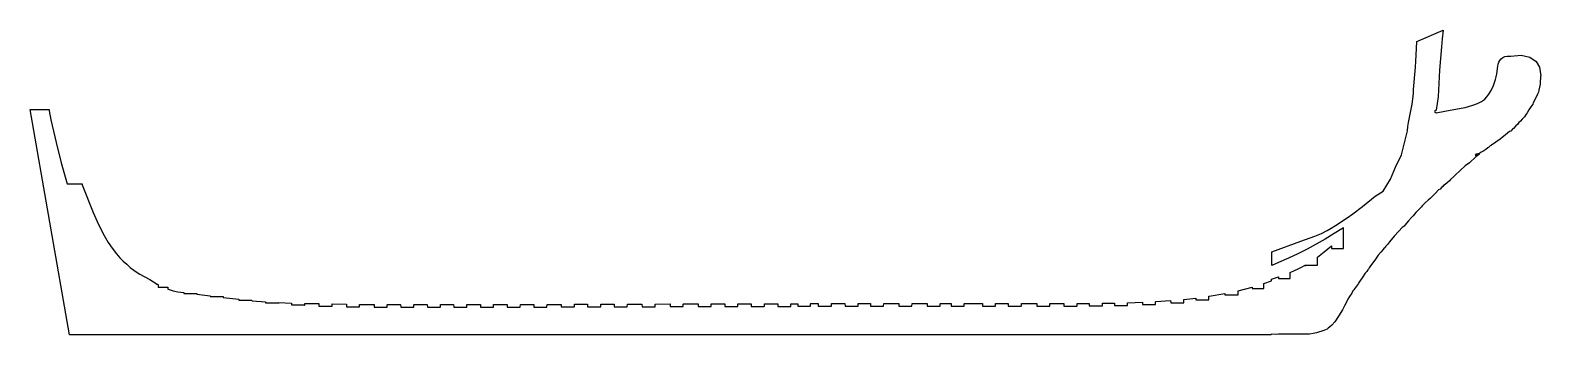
# Model space of a CAD drawing. Header units: millimetres. Extents: x -16 to 608, y -9 to 117.
import ezdxf

# ---------------------------------------------------------------- set-up
doc = ezdxf.new("R2010")
doc.units = ezdxf.units.MM

msp = doc.modelspace()

# ---------------------------------------------------------------- linework, layer by layer
msp.add_lwpolyline([(-16.01, 83.8), (-8.24, 83.8), (-8.24, 83.26), (-7.48, 79.56), (-6.45, 74.83), (-5.35, 70.12), (-3.24, 61.8), (-0.8, 53), (5.4, 53), (5.49, 52.64), (10.04, 41.18), (11.6, 37.53), (13, 34.55), (14.52, 31.64), (16.17, 28.84), (17.81, 26.43), (19.59, 24.15), (21.09, 22.46), (22.44, 21.08), (23.86, 19.77), (25.34, 18.52), (27.41, 16.96), (29.32, 15.7), (31.01, 14.69), (33.36, 13.5), (34.88, 12.52), (35, 12.48), (35.6, 12.06), (35.7, 12.05), (36.31, 11.63), (36.4, 11.62), (36.5, 11.52), (36.6, 11.51), (36.7, 11.41), (36.8, 11.4), (36.9, 11.3), (36.9, 10.3), (40.8, 10.3), (40.8, 9.52), (41.34, 9.33), (43.08, 8.85), (44.93, 8.46), (47.42, 8.08), (47.43, 7.76), (52.82, 7.76), (52.83, 7.44), (58.33, 6.78), (58.34, 6.45), (63.73, 6.45), (63.74, 6.12), (70.22, 5.32), (70.23, 4.98), (75.62, 4.98), (75.63, 4.67), (81.19, 4.3), (81.18, 3.83), (86.57, 3.83), (86.58, 3.62), (86.6, 3.93), (86.64, 3.99), (91.91, 3.78), (91.92, 3.01), (97.31, 3.01), (97.32, 2.84), (97.4, 2.88), (97.4, 3.57), (97.44, 3.63), (103.24, 3.56), (103.3, 3.52), (103.29, 2.46), (108.69, 2.46), (108.7, 3.41), (108.74, 3.46), (114.64, 3.32), (114.67, 2.17), (120.07, 2.15), (120.1, 3.17), (120.15, 3.22), (126.05, 3.16), (126.1, 3.12), (126.09, 2.05), (131.48, 2.05), (131.5, 3.09), (131.55, 3.13), (137.04, 3.12), (137.05, 2.02), (142.45, 2.02), (142.5, 2.08), (142.5, 3.08), (142.56, 3.12), (148.06, 3.12), (148.08, 2.02), (153.47, 2.02), (153.5, 3.09), (153.57, 3.12), (158.94, 3.12), (158.95, 2.02), (164.34, 2.02), (164.4, 2.11), (164.4, 3.11), (164.48, 3.13), (169.98, 3.14), (169.99, 2.04), (175.38, 2.04), (175.4, 3.14), (181.02, 3.16), (181.02, 2.07), (186.41, 2.07), (186.48, 2.08), (186.5, 3.17), (192.01, 3.19), (192.02, 2.1), (197.41, 2.1), (197.5, 2.13), (197.51, 3.21), (203.31, 3.23), (203.35, 3.22), (203.35, 2.14), (208.74, 2.14), (208.8, 2.17), (208.81, 3.24), (214.21, 3.26), (214.26, 3.26), (214.26, 2.17), (219.65, 2.17), (219.7, 2.22), (219.72, 3.28), (225.22, 3.3), (225.3, 3.28), (225.3, 2.21), (230.69, 2.21), (230.73, 3.32), (236.73, 3.34), (236.76, 2.25), (242.15, 2.25), (242.2, 2.31), (242.2, 3.3), (242.24, 3.36), (248.34, 3.38), (248.35, 2.29), (253.74, 2.29), (253.8, 2.36), (253.8, 3.35), (253.85, 3.4), (259.85, 3.42), (259.9, 3.37), (259.9, 2.33), (265.29, 2.33), (265.3, 3.39), (265.36, 3.43), (270.86, 3.45), (270.93, 3.45), (270.94, 2.35), (276.33, 2.35), (276.4, 2.43), (276.4, 3.43), (276.47, 3.46), (281.84, 3.47), (281.85, 2.38), (287.24, 2.38), (287.3, 2.46), (287.3, 3.46), (287.38, 3.48), (292.87, 3.49), (292.88, 2.4), (298.27, 2.4), (298.3, 3.48), (301.16, 3.5), (301.17, 2.41), (306.36, 2.41), (306.4, 3.5), (306.49, 3.51), (309.59, 3.51), (309.59, 2.42), (314.98, 2.42), (315, 3.52), (320.62, 3.52), (320.63, 2.43), (326.09, 2.44), (326.11, 3.53), (331.2, 3.52), (331.19, 2.44), (336.59, 2.44), (336.62, 3.54), (342.82, 3.54), (342.83, 2.44), (348.22, 2.44), (348.3, 2.48), (348.33, 3.55), (354.53, 3.55), (354.55, 2.45), (359.94, 2.45), (360, 2.5), (360, 3.49), (360.04, 3.55), (364.44, 3.56), (364.47, 3.54), (364.48, 2.46), (369.87, 2.46), (369.9, 2.51), (369.9, 3.5), (369.94, 3.56), (377.34, 3.57), (377.4, 3.52), (377.39, 2.47), (382.78, 2.47), (382.8, 3.52), (382.85, 3.57), (388.04, 3.58), (388.04, 2.48), (393.43, 2.48), (393.5, 2.55), (393.5, 3.54), (393.56, 3.58), (399.84, 3.59), (399.84, 2.49), (405.24, 2.49), (405.3, 2.57), (405.3, 3.57), (405.37, 3.6), (411.05, 3.61), (411.05, 2.51), (416.44, 2.51), (416.5, 2.6), (416.5, 3.59), (416.58, 3.62), (421.53, 3.63), (421.53, 2.55), (426.93, 2.55), (426.98, 2.58), (427, 3.66), (431.99, 3.74), (431.98, 2.69), (437.37, 2.69), (437.4, 3.85), (437.49, 3.86), (443.49, 4.07), (443.48, 3.1), (448.87, 3.1), (448.9, 4.33), (448.99, 4.35), (455.17, 4.77), (455.2, 3.91), (460.59, 3.91), (460.6, 5.22), (460.66, 5.27), (465.53, 5.82), (465.6, 5.79), (465.6, 5.09), (470.99, 5.09), (471, 6.56), (471.09, 6.58), (477.61, 7.68), (477.62, 7.16), (483.01, 7.16), (483.01, 7.72), (483.09, 7.74), (483.1, 8.84), (488.8, 10.32), (488.9, 10.32), (488.9, 9.8), (493.7, 9.8), (493.7, 11.8), (496.79, 12.89), (496.8, 13.59), (496.85, 13.65), (499.69, 14.62), (499.7, 13.9), (504.5, 13.9), (504.51, 16.41), (506.34, 17.19), (507.88, 17.91), (509.22, 18.6), (510.78, 19.48), (510.8, 18.99), (510.8, 19.4), (515.8, 19.4), (515.8, 22.78), (518.65, 24.96), (521.6, 27.35), (521.6, 26.3), (526.6, 26.3), (526.57, 34.9), (522.79, 32.5), (519.03, 30.21), (515.31, 28.07), (511.61, 26.07), (507.69, 24.07), (503.9, 22.27), (499.78, 20.46), (497.01, 19.32), (496.95, 19.34), (496.95, 24.94), (497.02, 24.99), (508.94, 29.36), (514.78, 31.45), (517.45, 32.57), (519.77, 33.75), (521.51, 34.74), (523.3, 35.84), (528.15, 39.02), (530.42, 40.66), (534.4, 43.69), (539.72, 47.91), (543.01, 50.02), (545.99, 54.99), (548, 60), (550.5, 65.01), (551.81, 70.04), (553, 75), (553.19, 76.74), (553.45, 78.47), (554.9, 85.97), (555.38, 89.21), (555.51, 90.73), (555.56, 92.05), (556.29, 101.22), (556.61, 106.21), (556.9, 111.9), (567.8, 116.57), (567.36, 113), (567.03, 109.71), (566.2, 100.05), (565.69, 88.96), (564.81, 83.53), (564.24, 83), (564.89, 82.39), (568.4, 83.14), (575.21, 84.27), (576.87, 84.63), (578.23, 84.97), (580.04, 85.55), (581.89, 86.3), (583.59, 87.15), (584.43, 87.69), (584.91, 88.05), (585.85, 88.95), (586.69, 90.06), (587.58, 91.63), (588.5, 93.74), (589.4, 96.24), (589.7, 97.27), (589.93, 98.52), (590.29, 101.63), (590.48, 102.5), (590.78, 103.32), (591.21, 104.07), (591.77, 104.73), (592.45, 105.27), (593.26, 105.65), (594.19, 105.86), (595.01, 105.87), (595.67, 105.79), (600.04, 106.29), (603.62, 105.38), (606.17, 103.62), (607.59, 101.32), (608.09, 97.76), (608.03, 97.59), (608.02, 96.59), (607.85, 95.61), (607.78, 94.31), (607.6, 93.02), (607.23, 91.78), (607.14, 90.99), (606.76, 90.06), (605.64, 87.72), (604.97, 86.6), (604.74, 85.94), (604.04, 84.85), (603.16, 83.63), (602.44, 82.44), (602.01, 81.88), (601.3, 80.79), (600.86, 80.25), (600.42, 79.84), (599.65, 78.92), (599.07, 78.37), (598.57, 77.75), (597.84, 77.06), (596.84, 75.95), (596.35, 75.6), (595.65, 74.89), (595.22, 74.63), (593.52, 73.24), (592.77, 72.74), (591.24, 71.46), (587.7, 69.03), (587.17, 68.75), (586.48, 68.03), (586.21, 67.91), (585.43, 67.28), (584.2, 66.42), (583.45, 66.14), (582.72, 65.63), (581.28, 65.26), (581.2, 65.2), (580.99, 64.87), (581.07, 64.85), (582.72, 65.26), (581.28, 64.18), (578.59, 61.79), (576.85, 60.45), (572.7, 56.69), (572.16, 56.1), (570.84, 54.89), (570.33, 54.27), (569.44, 53.46), (568.62, 52.74), (567.93, 52.34), (567.61, 51.96), (567.1, 51.49), (566.57, 50.89), (565.87, 50.51), (564.48, 49.07), (563.97, 48.46), (562.44, 47.02), (561.52, 46.25), (560.36, 45.16), (559.52, 44.3), (559.12, 44.01), (558.78, 43.52), (558.2, 42.96), (556.5, 41.13), (555.33, 39.77), (554.61, 39.08), (553.44, 37.71), (551.89, 36.02), (551.6, 35.61), (550.81, 35.02), (549.45, 33.42), (547.53, 31.39), (545.62, 29.08), (544.7, 28.03), (544.08, 27.24), (543.81, 26.82), (543.61, 26.6), (543.21, 26.31), (542.95, 25.88), (541.95, 24.76), (540.95, 23.51), (539.81, 21.87), (539.48, 21.5), (537.77, 19.16), (537.2, 18.34), (536.87, 17.72), (536.63, 17.54), (536.2, 16.87), (535.56, 16.1), (534.25, 14.22), (533.62, 13.2), (532.97, 12.31), (532.72, 11.88), (531.1, 9.6), (530.85, 9.17), (530.61, 8.99), (530.43, 8.75), (529.96, 7.87), (529.02, 6.46), (528.38, 5.33), (528.03, 4.84), (527.55, 3.64), (526.95, 2.6), (526.12, 1), (524.57, -1.68), (522.97, -3.97), (521.8, -5.34), (520.84, -6.21), (520.28, -6.64), (519.78, -6.97), (518.43, -7.61), (515.47, -8.54), (514.1, -8.82), (512.52, -9.05), (511.93, -9.09), (500.33, -9.16), (499.73, -9.13), (498.73, -9.18), (496.84, -9.15), (496.75, -9.37), (0.2, -9.37), (-16.01, 83.8)], close=True)

doc.saveas('drawing.dxf')
